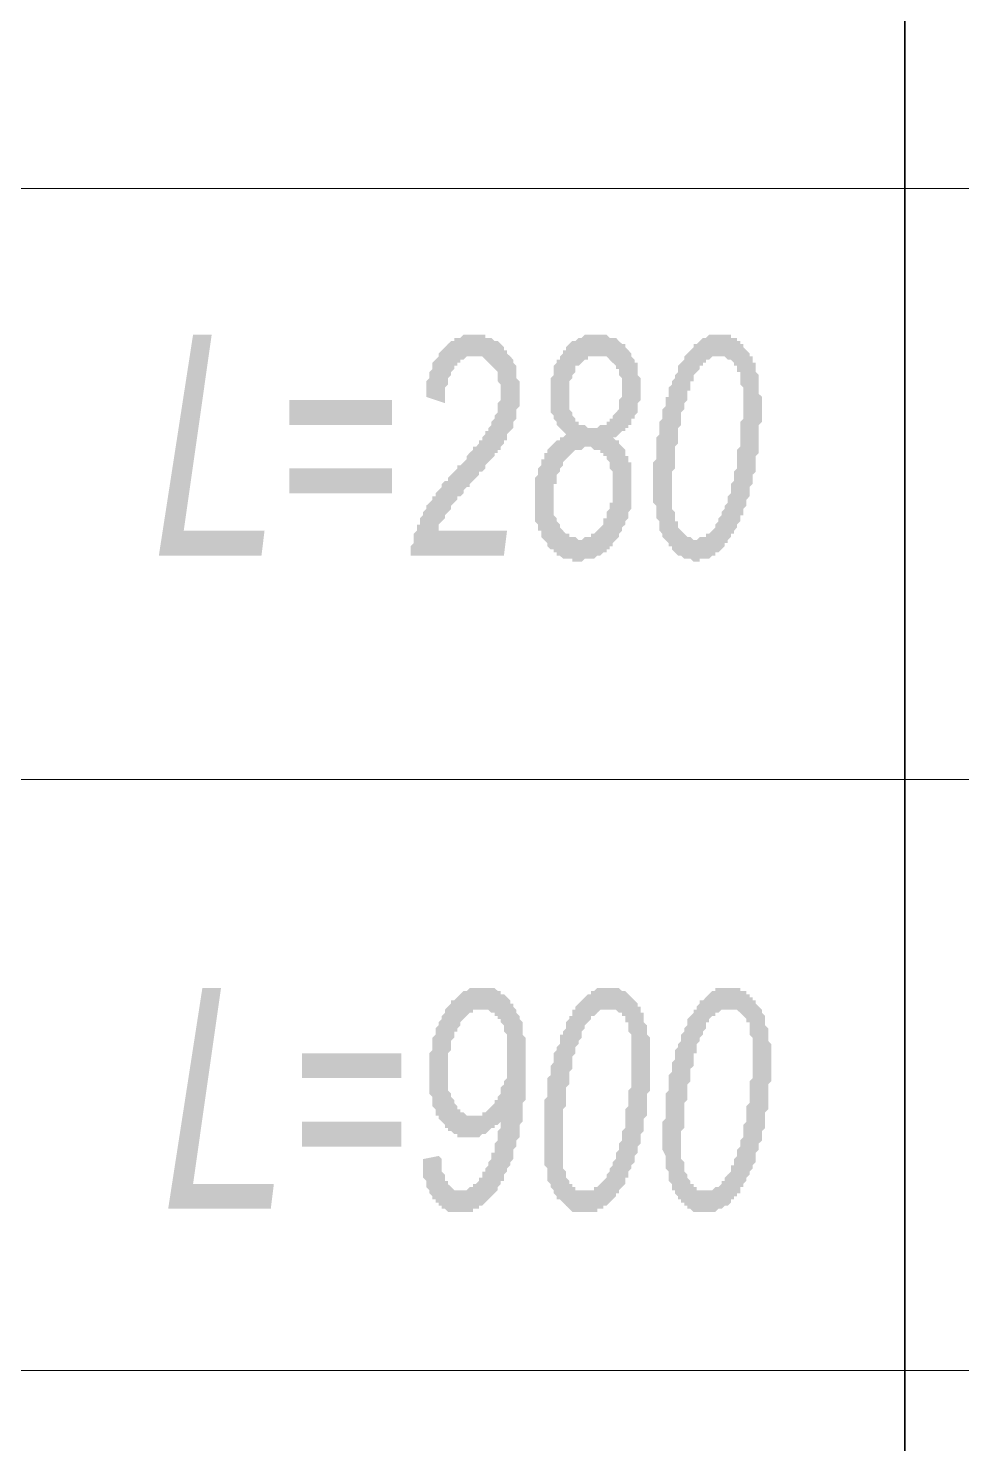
# Model space of a CAD drawing. Header units: millimetres. Extents: x 1372 to 666090, y 1285 to 31551.
# Drawn here: x 535725 to 536977, y 24894 to 26792 of the extents above; entities that cross this region are included whole.
import ezdxf

# ---------------------------------------------------------------- set-up
doc = ezdxf.new("R2010")
doc.units = ezdxf.units.MM
doc.layers.add('PDF _0', color=7, linetype='Continuous')
doc.layers.add('PDF _75-АЗ Штамп', color=7, linetype='Continuous')

msp = doc.modelspace()

# ---------------------------------------------------------------- hatches: boundary and pattern name
at = {"layer": 'PDF _75-АЗ Штамп', "transparency": 33554559}
for points in [[(535899.7, 26085.1), (535945.6, 26381.3), (535970.6, 26381.3), (535933.1, 26118.5), (536041.5, 26118.5), (536037.4, 26085.1)], [(536237.6, 26085.1), (536237.6, 26089.3), (536237.6, 26093.5), (536237.6, 26097.6), (536241.7, 26101.8), (536241.7, 26106), (536241.7, 26110.1), (536241.7, 26114.3), (536245.9, 26118.5), (536245.9, 26118.5), (536245.9, 26122.7), (536245.9, 26126.8), (536250.1, 26126.8), (536250.1, 26131), (536250.1, 26135.2), (536254.3, 26139.3), (536254.3, 26143.5), (536254.3, 26143.5), (536258.4, 26147.7), (536258.4, 26151.9), (536262.6, 26156), (536262.6, 26156), (536266.8, 26160.2), (536266.8, 26160.2), (536266.8, 26164.4), (536270.9, 26164.4), (536270.9, 26168.5), (536270.9, 26168.5), (536275.1, 26172.7), (536275.1, 26172.7), (536279.3, 26176.9), (536279.3, 26176.9), (536279.3, 26181.1), (536283.5, 26185.2), (536287.6, 26185.2), (536287.6, 26189.4), (536291.8, 26193.6), (536291.8, 26193.6), (536296, 26197.7), (536300.1, 26201.9), (536300.1, 26206.1), (536304.3, 26206.1), (536308.5, 26210.3), (536312.7, 26214.4), (536312.7, 26214.4), (536312.7, 26218.6), (536316.8, 26222.8), (536321, 26226.9), (536321, 26231.1), (536325.2, 26231.1), (536329.3, 26235.3), (536329.3, 26239.5), (536333.5, 26239.5), (536333.5, 26243.6), (536333.5, 26243.6), (536337.7, 26247.8), (536337.7, 26247.8), (536337.7, 26252), (536341.9, 26252), (536341.9, 26256.1), (536346, 26260.3), (536346, 26264.5), (536350.2, 26268.7), (536350.2, 26268.7), (536350.2, 26272.8), (536354.4, 26277), (536354.4, 26281.2), (536354.4, 26281.2), (536354.4, 26285.3), (536354.4, 26289.5), (536358.5, 26293.7), (536358.5, 26297.9), (536358.5, 26302), (536358.5, 26302), (536358.5, 26306.2), (536358.5, 26310.4), (536358.5, 26314.5), (536354.4, 26318.7), (536354.4, 26322.9), (536354.4, 26327.1), (536354.4, 26331.2), (536350.2, 26335.4), (536350.2, 26335.4), (536346, 26339.6), (536346, 26339.6), (536341.9, 26343.7), (536341.9, 26343.7), (536337.7, 26347.9), (536337.7, 26347.9), (536333.5, 26352.1), (536329.3, 26352.1), (536329.3, 26352.1), (536325.2, 26352.1), (536321, 26352.1), (536321, 26352.1), (536316.8, 26352.1), (536312.7, 26352.1), (536312.7, 26352.1), (536308.5, 26347.9), (536304.3, 26347.9), (536304.3, 26343.7), (536300.1, 26343.7), (536300.1, 26339.6), (536296, 26339.6), (536296, 26335.4), (536291.8, 26331.2), (536291.8, 26331.2), (536291.8, 26327.1), (536287.6, 26322.9), (536287.6, 26318.7), (536287.6, 26318.7), (536287.6, 26314.5), (536283.5, 26310.4), (536283.5, 26306.2), (536283.5, 26302), (536283.5, 26293.7), (536283.5, 26289.5), (536258.4, 26297.9), (536258.4, 26302), (536258.4, 26306.2), (536258.4, 26310.4), (536258.4, 26314.5), (536258.4, 26318.7), (536262.6, 26322.9), (536262.6, 26327.1), (536262.6, 26331.2), (536262.6, 26331.2), (536266.8, 26335.4), (536266.8, 26339.6), (536266.8, 26343.7), (536270.9, 26347.9), (536270.9, 26347.9), (536275.1, 26352.1), (536275.1, 26356.2), (536275.1, 26356.2), (536279.3, 26360.4), (536279.3, 26360.4), (536283.5, 26364.6), (536283.5, 26364.6), (536287.6, 26368.8), (536287.6, 26368.8), (536291.8, 26372.9), (536296, 26372.9), (536296, 26377.1), (536300.1, 26377.1), (536300.1, 26377.1), (536304.3, 26377.1), (536308.5, 26381.3), (536308.5, 26381.3), (536312.7, 26381.3), (536316.8, 26381.3), (536321, 26381.3), (536321, 26381.3), (536325.2, 26381.3), (536329.3, 26381.3), (536329.3, 26381.3), (536333.5, 26381.3), (536337.7, 26381.3), (536337.7, 26377.1), (536341.9, 26377.1), (536346, 26377.1), (536346, 26377.1), (536350.2, 26372.9), (536354.4, 26372.9), (536354.4, 26372.9), (536358.5, 26368.8), (536358.5, 26368.8), (536362.7, 26364.6), (536362.7, 26360.4), (536366.9, 26360.4), (536366.9, 26356.2), (536371.1, 26352.1), (536371.1, 26352.1), (536375.2, 26347.9), (536375.2, 26343.7), (536375.2, 26343.7), (536379.4, 26339.6), (536379.4, 26335.4), (536379.4, 26331.2), (536379.4, 26327.1), (536379.4, 26322.9), (536383.6, 26318.7), (536383.6, 26314.5), (536383.6, 26310.4), (536383.6, 26306.2), (536383.6, 26302), (536383.6, 26302), (536383.6, 26297.9), (536383.6, 26293.7), (536383.6, 26289.5), (536383.6, 26285.3), (536383.6, 26285.3), (536379.4, 26281.2), (536379.4, 26277), (536379.4, 26272.8), (536379.4, 26268.7), (536375.2, 26264.5), (536375.2, 26260.3), (536375.2, 26256.1), (536371.1, 26252), (536371.1, 26252), (536366.9, 26247.8), (536366.9, 26243.6), (536366.9, 26243.6), (536366.9, 26243.6), (536366.9, 26239.5), (536362.7, 26239.5), (536362.7, 26235.3), (536362.7, 26235.3), (536358.5, 26231.1), (536358.5, 26231.1), (536358.5, 26226.9), (536354.4, 26226.9), (536354.4, 26222.8), (536350.2, 26222.8), (536350.2, 26218.6), (536346, 26214.4), (536346, 26214.4), (536341.9, 26210.3), (536337.7, 26206.1), (536337.7, 26201.9), (536333.5, 26197.7), (536329.3, 26197.7), (536329.3, 26193.6), (536325.2, 26189.4), (536321, 26185.2), (536316.8, 26181.1), (536316.8, 26176.9), (536312.7, 26176.9), (536308.5, 26172.7), (536308.5, 26168.5), (536304.3, 26164.4), (536300.1, 26164.4), (536300.1, 26160.2), (536296, 26156), (536296, 26156), (536291.8, 26151.9), (536291.8, 26151.9), (536291.8, 26147.7), (536287.6, 26143.5), (536287.6, 26143.5), (536283.5, 26139.3), (536283.5, 26135.2), (536279.3, 26131), (536279.3, 26131), (536275.1, 26126.8), (536275.1, 26122.7), (536275.1, 26118.5), (536270.9, 26118.5), (536366.9, 26118.5), (536362.7, 26085.1)], [(535912.2, 25209.2), (535958.1, 25505.3), (535983.1, 25505.3), (535945.6, 25242.5), (536054, 25242.5), (536049.9, 25209.2)]]:
    msp.add_hatch(color=256, dxfattribs=at).paths.add_polyline_path(points)
h = msp.add_hatch(color=256, dxfattribs=at)
h.paths.add_polyline_path([(536446.1, 26247.8), (536446.1, 26247.8), (536442, 26252), (536437.8, 26256.1), (536437.8, 26256.1), (536433.6, 26260.3), (536433.6, 26264.5), (536433.6, 26264.5), (536429.4, 26268.7), (536429.4, 26268.7), (536429.4, 26272.8), (536425.3, 26277), (536425.3, 26281.2), (536425.3, 26285.3), (536425.3, 26289.5), (536425.3, 26293.7), (536425.3, 26297.9), (536425.3, 26302), (536425.3, 26306.2), (536425.3, 26310.4), (536425.3, 26314.5), (536425.3, 26318.7), (536425.3, 26318.7), (536425.3, 26322.9), (536429.4, 26327.1), (536429.4, 26331.2), (536429.4, 26335.4), (536429.4, 26339.6), (536433.6, 26343.7), (536433.6, 26347.9), (536437.8, 26347.9), (536437.8, 26352.1), (536437.8, 26352.1), (536442, 26356.2), (536442, 26360.4), (536446.1, 26360.4), (536446.1, 26364.6), (536450.3, 26368.8), (536450.3, 26368.8), (536454.5, 26372.9), (536454.5, 26372.9), (536458.6, 26372.9), (536462.8, 26377.1), (536462.8, 26377.1), (536467, 26377.1), (536471.2, 26381.3), (536471.2, 26381.3), (536475.3, 26381.3), (536479.5, 26381.3), (536479.5, 26381.3), (536483.7, 26381.3), (536487.8, 26381.3), (536487.8, 26381.3), (536492, 26381.3), (536496.2, 26381.3), (536500.4, 26381.3), (536500.4, 26381.3), (536504.5, 26377.1), (536508.7, 26377.1), (536508.7, 26377.1), (536512.9, 26377.1), (536517, 26372.9), (536517, 26372.9), (536521.2, 26368.8), (536521.2, 26368.8), (536525.4, 26368.8), (536525.4, 26364.6), (536529.6, 26360.4), (536529.6, 26360.4), (536533.7, 26356.2), (536533.7, 26356.2), (536533.7, 26352.1), (536537.9, 26347.9), (536537.9, 26343.7), (536542.1, 26343.7), (536542.1, 26339.6), (536542.1, 26335.4), (536542.1, 26331.2), (536542.1, 26327.1), (536546.2, 26322.9), (536546.2, 26318.7), (536546.2, 26314.5), (536546.2, 26310.4), (536546.2, 26310.4), (536546.2, 26306.2), (536546.2, 26302), (536546.2, 26297.9), (536546.2, 26293.7), (536542.1, 26289.5), (536542.1, 26285.3), (536542.1, 26281.2), (536542.1, 26277), (536537.9, 26272.8), (536537.9, 26272.8), (536537.9, 26268.7), (536533.7, 26268.7), (536533.7, 26264.5), (536533.7, 26260.3), (536529.6, 26260.3), (536529.6, 26256.1), (536525.4, 26256.1), (536525.4, 26252), (536521.2, 26252), (536517, 26247.8), (536517, 26247.8), (536512.9, 26243.6), (536508.7, 26243.6), (536512.9, 26239.5), (536517, 26239.5), (536517, 26235.3), (536521.2, 26231.1), (536521.2, 26231.1), (536525.4, 26226.9), (536525.4, 26222.8), (536525.4, 26218.6), (536529.6, 26218.6), (536529.6, 26214.4), (536529.6, 26210.3), (536533.7, 26210.3), (536533.7, 26206.1), (536533.7, 26201.9), (536533.7, 26197.7), (536533.7, 26193.6), (536533.7, 26189.4), (536533.7, 26185.2), (536533.7, 26181.1), (536533.7, 26176.9), (536533.7, 26172.7), (536533.7, 26168.5), (536533.7, 26164.4), (536533.7, 26160.2), (536533.7, 26156), (536533.7, 26151.9), (536533.7, 26147.7), (536529.6, 26143.5), (536529.6, 26143.5), (536529.6, 26139.3), (536529.6, 26135.2), (536525.4, 26131), (536525.4, 26126.8), (536521.2, 26122.7), (536521.2, 26122.7), (536521.2, 26118.5), (536517, 26114.3), (536517, 26110.1), (536517, 26110.1), (536512.9, 26106), (536512.9, 26106), (536508.7, 26101.8), (536508.7, 26097.6), (536504.5, 26097.6), (536504.5, 26093.5), (536500.4, 26093.5), (536500.4, 26089.3), (536496.2, 26089.3), (536492, 26085.1), (536492, 26085.1), (536487.8, 26085.1), (536483.7, 26081), (536483.7, 26081), (536479.5, 26081), (536475.3, 26081), (536475.3, 26081), (536471.2, 26081), (536467, 26076.8), (536467, 26076.8), (536462.8, 26076.8), (536458.6, 26076.8), (536454.5, 26076.8), (536454.5, 26081), (536450.3, 26081), (536446.1, 26081), (536446.1, 26081), (536442, 26081), (536437.8, 26085.1), (536437.8, 26085.1), (536433.6, 26085.1), (536433.6, 26089.3), (536429.4, 26089.3), (536429.4, 26093.5), (536425.3, 26093.5), (536421.1, 26097.6), (536421.1, 26101.8), (536421.1, 26101.8), (536416.9, 26106), (536416.9, 26106), (536412.8, 26110.1), (536412.8, 26114.3), (536412.8, 26118.5), (536408.6, 26118.5), (536408.6, 26122.7), (536408.6, 26126.8), (536404.4, 26131), (536404.4, 26135.2), (536404.4, 26139.3), (536404.4, 26143.5), (536404.4, 26147.7), (536404.4, 26151.9), (536404.4, 26156), (536404.4, 26160.2), (536404.4, 26164.4), (536404.4, 26168.5), (536404.4, 26172.7), (536404.4, 26176.9), (536404.4, 26181.1), (536404.4, 26185.2), (536404.4, 26189.4), (536408.6, 26193.6), (536408.6, 26197.7), (536408.6, 26197.7), (536408.6, 26201.9), (536412.8, 26206.1), (536412.8, 26210.3), (536412.8, 26214.4), (536416.9, 26214.4), (536416.9, 26218.6), (536416.9, 26222.8), (536421.1, 26222.8), (536421.1, 26226.9), (536425.3, 26231.1), (536425.3, 26231.1), (536429.4, 26235.3), (536429.4, 26235.3), (536433.6, 26239.5), (536437.8, 26239.5), (536437.8, 26243.6), (536442, 26243.6), (536446.1, 26247.8), (536446.1, 26247.8)], flags=0)
h.paths.add_polyline_path([(536450.3, 26297.9), (536450.3, 26293.7), (536450.3, 26289.5), (536450.3, 26285.3), (536450.3, 26281.2), (536450.3, 26281.2), (536454.5, 26277), (536454.5, 26272.8), (536458.6, 26268.7), (536458.6, 26268.7), (536458.6, 26264.5), (536462.8, 26264.5), (536462.8, 26260.3), (536467, 26260.3), (536471.2, 26260.3), (536471.2, 26260.3), (536475.3, 26256.1), (536479.5, 26256.1), (536479.5, 26256.1), (536479.5, 26256.1), (536483.7, 26256.1), (536487.8, 26256.1), (536492, 26260.3), (536492, 26260.3), (536496.2, 26260.3), (536500.4, 26260.3), (536500.4, 26264.5), (536504.5, 26264.5), (536504.5, 26268.7), (536508.7, 26268.7), (536508.7, 26272.8), (536508.7, 26272.8), (536512.9, 26277), (536512.9, 26277), (536517, 26281.2), (536517, 26285.3), (536517, 26289.5), (536517, 26293.7), (536521.2, 26297.9), (536521.2, 26302), (536521.2, 26306.2), (536521.2, 26310.4), (536521.2, 26310.4), (536521.2, 26314.5), (536521.2, 26318.7), (536521.2, 26322.9), (536517, 26327.1), (536517, 26331.2), (536517, 26335.4), (536512.9, 26335.4), (536512.9, 26339.6), (536512.9, 26339.6), (536508.7, 26343.7), (536508.7, 26343.7), (536504.5, 26347.9), (536504.5, 26347.9), (536500.4, 26352.1), (536496.2, 26352.1), (536496.2, 26352.1), (536492, 26352.1), (536487.8, 26352.1), (536487.8, 26352.1), (536483.7, 26352.1), (536483.7, 26352.1), (536479.5, 26352.1), (536475.3, 26352.1), (536475.3, 26347.9), (536471.2, 26347.9), (536471.2, 26347.9), (536467, 26343.7), (536467, 26343.7), (536462.8, 26339.6), (536458.6, 26339.6), (536458.6, 26335.4), (536458.6, 26331.2), (536454.5, 26327.1), (536454.5, 26327.1), (536454.5, 26322.9), (536450.3, 26318.7), (536450.3, 26318.7), (536450.3, 26314.5), (536450.3, 26310.4), (536450.3, 26306.2), (536450.3, 26302), (536450.3, 26297.9)], flags=0)
h.paths.add_polyline_path([(536429.4, 26156), (536429.4, 26151.9), (536429.4, 26147.7), (536429.4, 26143.5), (536429.4, 26139.3), (536433.6, 26135.2), (536433.6, 26131), (536433.6, 26131), (536433.6, 26131), (536437.8, 26126.8), (536437.8, 26122.7), (536442, 26118.5), (536442, 26118.5), (536446.1, 26114.3), (536446.1, 26114.3), (536450.3, 26114.3), (536450.3, 26110.1), (536454.5, 26110.1), (536454.5, 26110.1), (536458.6, 26110.1), (536462.8, 26106), (536467, 26106), (536467, 26106), (536467, 26106), (536471.2, 26110.1), (536475.3, 26110.1), (536475.3, 26110.1), (536479.5, 26110.1), (536479.5, 26114.3), (536483.7, 26114.3), (536483.7, 26114.3), (536487.8, 26118.5), (536492, 26122.7), (536492, 26122.7), (536496.2, 26126.8), (536496.2, 26131), (536496.2, 26135.2), (536500.4, 26135.2), (536500.4, 26139.3), (536500.4, 26143.5), (536504.5, 26147.7), (536504.5, 26151.9), (536504.5, 26156), (536508.7, 26156), (536508.7, 26160.2), (536508.7, 26164.4), (536508.7, 26168.5), (536508.7, 26172.7), (536508.7, 26176.9), (536508.7, 26181.1), (536508.7, 26181.1), (536508.7, 26189.4), (536508.7, 26193.6), (536508.7, 26193.6), (536508.7, 26197.7), (536504.5, 26201.9), (536504.5, 26206.1), (536504.5, 26210.3), (536500.4, 26214.4), (536500.4, 26214.4), (536500.4, 26218.6), (536496.2, 26218.6), (536496.2, 26222.8), (536492, 26222.8), (536492, 26226.9), (536487.8, 26226.9), (536487.8, 26226.9), (536483.7, 26226.9), (536479.5, 26231.1), (536475.3, 26231.1), (536475.3, 26231.1), (536471.2, 26231.1), (536471.2, 26231.1), (536467, 26226.9), (536462.8, 26226.9), (536462.8, 26226.9), (536458.6, 26226.9), (536454.5, 26222.8), (536454.5, 26222.8), (536450.3, 26218.6), (536450.3, 26218.6), (536446.1, 26214.4), (536446.1, 26214.4), (536442, 26210.3), (536442, 26210.3), (536442, 26206.1), (536437.8, 26201.9), (536437.8, 26201.9), (536437.8, 26197.7), (536433.6, 26193.6), (536433.6, 26189.4), (536433.6, 26185.2), (536433.6, 26181.1), (536429.4, 26181.1), (536429.4, 26176.9), (536429.4, 26172.7), (536429.4, 26168.5), (536429.4, 26164.4), (536429.4, 26156), (536429.4, 26156)], flags=0)
h = msp.add_hatch(color=256, dxfattribs=at)
h.paths.add_polyline_path([(536562.9, 26181.1), (536562.9, 26185.2), (536562.9, 26189.4), (536562.9, 26193.6), (536562.9, 26197.7), (536562.9, 26201.9), (536562.9, 26206.1), (536562.9, 26210.3), (536567.1, 26214.4), (536567.1, 26218.6), (536567.1, 26222.8), (536567.1, 26226.9), (536567.1, 26231.1), (536567.1, 26235.3), (536567.1, 26239.5), (536567.1, 26243.6), (536571.3, 26247.8), (536571.3, 26252), (536571.3, 26256.1), (536571.3, 26256.1), (536571.3, 26264.5), (536575.4, 26268.7), (536575.4, 26272.8), (536575.4, 26277), (536575.4, 26281.2), (536579.6, 26285.3), (536579.6, 26289.5), (536579.6, 26293.7), (536579.6, 26297.9), (536583.8, 26297.9), (536583.8, 26302), (536583.8, 26306.2), (536583.8, 26310.4), (536588, 26314.5), (536588, 26314.5), (536588, 26318.7), (536588, 26318.7), (536592.1, 26322.9), (536592.1, 26327.1), (536596.3, 26331.2), (536596.3, 26335.4), (536596.3, 26339.6), (536600.5, 26343.7), (536600.5, 26343.7), (536604.6, 26347.9), (536604.6, 26352.1), (536604.6, 26352.1), (536608.8, 26356.2), (536608.8, 26356.2), (536613, 26360.4), (536613, 26360.4), (536617.2, 26364.6), (536617.2, 26368.8), (536621.3, 26368.8), (536625.5, 26372.9), (536625.5, 26372.9), (536629.7, 26377.1), (536629.7, 26377.1), (536633.8, 26377.1), (536633.8, 26377.1), (536638, 26381.3), (536642.2, 26381.3), (536642.2, 26381.3), (536646.4, 26381.3), (536650.5, 26381.3), (536650.5, 26381.3), (536654.7, 26381.3), (536658.9, 26381.3), (536658.9, 26381.3), (536663, 26381.3), (536667.2, 26381.3), (536667.2, 26377.1), (536671.4, 26377.1), (536675.5, 26377.1), (536675.5, 26372.9), (536679.7, 26372.9), (536679.7, 26368.8), (536683.9, 26368.8), (536683.9, 26364.6), (536688.1, 26360.4), (536688.1, 26360.4), (536692.2, 26356.2), (536692.2, 26352.1), (536696.4, 26352.1), (536696.4, 26347.9), (536696.4, 26343.7), (536700.6, 26343.7), (536700.6, 26339.6), (536700.6, 26335.4), (536700.6, 26331.2), (536704.7, 26327.1), (536704.7, 26322.9), (536704.7, 26318.7), (536704.7, 26314.5), (536704.7, 26310.4), (536704.7, 26306.2), (536704.7, 26302), (536708.9, 26297.9), (536708.9, 26293.7), (536708.9, 26289.5), (536708.9, 26285.3), (536708.9, 26285.3), (536708.9, 26281.2), (536708.9, 26277), (536708.9, 26272.8), (536708.9, 26268.7), (536708.9, 26264.5), (536704.7, 26260.3), (536704.7, 26256.1), (536704.7, 26252), (536704.7, 26247.8), (536704.7, 26243.6), (536704.7, 26239.5), (536704.7, 26235.3), (536704.7, 26231.1), (536704.7, 26226.9), (536704.7, 26222.8), (536700.6, 26218.6), (536700.6, 26214.4), (536700.6, 26210.3), (536700.6, 26206.1), (536700.6, 26201.9), (536700.6, 26197.7), (536696.4, 26193.6), (536696.4, 26189.4), (536696.4, 26185.2), (536696.4, 26185.2), (536696.4, 26181.1), (536692.2, 26176.9), (536692.2, 26172.7), (536692.2, 26168.5), (536692.2, 26164.4), (536688.1, 26160.2), (536688.1, 26156), (536688.1, 26151.9), (536683.9, 26147.7), (536683.9, 26143.5), (536683.9, 26139.3), (536679.7, 26139.3), (536679.7, 26135.2), (536679.7, 26131), (536675.5, 26126.8), (536675.5, 26122.7), (536675.5, 26122.7), (536671.4, 26118.5), (536671.4, 26114.3), (536667.2, 26114.3), (536667.2, 26110.1), (536663, 26106), (536663, 26106), (536663, 26101.8), (536658.9, 26101.8), (536658.9, 26097.6), (536654.7, 26093.5), (536654.7, 26093.5), (536650.5, 26089.3), (536646.4, 26089.3), (536646.4, 26085.1), (536642.2, 26085.1), (536642.2, 26085.1), (536638, 26081), (536633.8, 26081), (536633.8, 26081), (536629.7, 26081), (536625.5, 26081), (536625.5, 26076.8), (536621.3, 26076.8), (536621.3, 26076.8), (536617.2, 26076.8), (536613, 26081), (536608.8, 26081), (536608.8, 26081), (536604.6, 26081), (536604.6, 26081), (536600.5, 26085.1), (536596.3, 26085.1), (536596.3, 26085.1), (536592.1, 26089.3), (536592.1, 26089.3), (536588, 26093.5), (536588, 26097.6), (536583.8, 26097.6), (536583.8, 26101.8), (536579.6, 26106), (536579.6, 26106), (536575.4, 26110.1), (536575.4, 26114.3), (536575.4, 26114.3), (536571.3, 26118.5), (536571.3, 26122.7), (536571.3, 26126.8), (536571.3, 26131), (536567.1, 26135.2), (536567.1, 26135.2), (536567.1, 26139.3), (536567.1, 26143.5), (536567.1, 26147.7), (536567.1, 26151.9), (536562.9, 26156), (536562.9, 26160.2), (536562.9, 26164.4), (536562.9, 26172.7), (536562.9, 26176.9), (536562.9, 26181.1), (536562.9, 26181.1)], flags=0)
h.paths.add_polyline_path([(536588, 26172.7), (536588, 26168.5), (536588, 26160.2), (536588, 26156), (536588, 26151.9), (536588, 26147.7), (536592.1, 26143.5), (536592.1, 26139.3), (536592.1, 26139.3), (536592.1, 26135.2), (536592.1, 26131), (536596.3, 26131), (536596.3, 26126.8), (536596.3, 26122.7), (536600.5, 26118.5), (536600.5, 26118.5), (536604.6, 26114.3), (536604.6, 26114.3), (536608.8, 26110.1), (536613, 26110.1), (536613, 26110.1), (536617.2, 26106), (536621.3, 26106), (536621.3, 26106), (536621.3, 26106), (536625.5, 26110.1), (536629.7, 26110.1), (536629.7, 26110.1), (536633.8, 26110.1), (536633.8, 26114.3), (536638, 26114.3), (536642.2, 26118.5), (536642.2, 26118.5), (536646.4, 26122.7), (536646.4, 26126.8), (536646.4, 26126.8), (536650.5, 26131), (536650.5, 26131), (536650.5, 26135.2), (536654.7, 26139.3), (536654.7, 26139.3), (536654.7, 26143.5), (536658.9, 26147.7), (536658.9, 26151.9), (536658.9, 26151.9), (536663, 26156), (536663, 26160.2), (536663, 26164.4), (536667.2, 26168.5), (536667.2, 26172.7), (536667.2, 26176.9), (536667.2, 26181.1), (536671.4, 26185.2), (536671.4, 26189.4), (536671.4, 26193.6), (536671.4, 26197.7), (536675.5, 26201.9), (536675.5, 26206.1), (536675.5, 26210.3), (536675.5, 26214.4), (536675.5, 26222.8), (536675.5, 26226.9), (536679.7, 26231.1), (536679.7, 26235.3), (536679.7, 26239.5), (536679.7, 26243.6), (536679.7, 26247.8), (536679.7, 26252), (536679.7, 26256.1), (536679.7, 26260.3), (536679.7, 26264.5), (536683.9, 26268.7), (536683.9, 26272.8), (536683.9, 26277), (536683.9, 26277), (536683.9, 26281.2), (536683.9, 26285.3), (536683.9, 26289.5), (536683.9, 26293.7), (536683.9, 26297.9), (536683.9, 26302), (536683.9, 26306.2), (536683.9, 26310.4), (536679.7, 26314.5), (536679.7, 26318.7), (536679.7, 26322.9), (536679.7, 26327.1), (536679.7, 26331.2), (536675.5, 26331.2), (536675.5, 26335.4), (536675.5, 26339.6), (536671.4, 26339.6), (536671.4, 26343.7), (536667.2, 26347.9), (536667.2, 26347.9), (536663, 26347.9), (536658.9, 26352.1), (536658.9, 26352.1), (536654.7, 26352.1), (536650.5, 26352.1), (536650.5, 26352.1), (536650.5, 26352.1), (536646.4, 26352.1), (536642.2, 26352.1), (536642.2, 26352.1), (536638, 26347.9), (536633.8, 26347.9), (536633.8, 26343.7), (536629.7, 26343.7), (536629.7, 26339.6), (536625.5, 26339.6), (536625.5, 26335.4), (536621.3, 26331.2), (536621.3, 26331.2), (536617.2, 26327.1), (536617.2, 26322.9), (536617.2, 26318.7), (536613, 26318.7), (536613, 26314.5), (536613, 26310.4), (536613, 26306.2), (536608.8, 26306.2), (536608.8, 26302), (536608.8, 26297.9), (536608.8, 26293.7), (536604.6, 26289.5), (536604.6, 26285.3), (536604.6, 26285.3), (536604.6, 26281.2), (536600.5, 26277), (536600.5, 26272.8), (536600.5, 26264.5), (536600.5, 26260.3), (536596.3, 26256.1), (536596.3, 26252), (536596.3, 26247.8), (536596.3, 26243.6), (536596.3, 26235.3), (536592.1, 26231.1), (536592.1, 26226.9), (536592.1, 26222.8), (536592.1, 26218.6), (536592.1, 26214.4), (536592.1, 26210.3), (536592.1, 26206.1), (536592.1, 26201.9), (536588, 26197.7), (536588, 26193.6), (536588, 26189.4), (536588, 26185.2), (536588, 26181.1), (536588, 26181.1), (536588, 26176.9), (536588, 26172.7), (536588, 26172.7)], flags=0)
h = msp.add_hatch(color=256, dxfattribs=at)
h.paths.add_polyline_path([(536254.3, 25275.9), (536275.1, 25280.1), (536279.3, 25275.9), (536279.3, 25271.7), (536279.3, 25267.6), (536279.3, 25263.4), (536279.3, 25259.2), (536283.5, 25255.1), (536283.5, 25250.9), (536283.5, 25246.7), (536287.6, 25246.7), (536287.6, 25242.5), (536287.6, 25242.5), (536291.8, 25238.4), (536291.8, 25238.4), (536296, 25234.2), (536300.1, 25234.2), (536300.1, 25234.2), (536304.3, 25234.2), (536304.3, 25234.2), (536308.5, 25234.2), (536308.5, 25234.2), (536312.7, 25234.2), (536316.8, 25238.4), (536316.8, 25238.4), (536321, 25238.4), (536321, 25242.5), (536325.2, 25242.5), (536329.3, 25246.7), (536329.3, 25250.9), (536333.5, 25250.9), (536333.5, 25255.1), (536333.5, 25259.2), (536337.7, 25259.2), (536337.7, 25263.4), (536341.9, 25267.6), (536341.9, 25267.6), (536341.9, 25271.7), (536346, 25275.9), (536346, 25280.1), (536346, 25284.3), (536350.2, 25284.3), (536350.2, 25288.4), (536350.2, 25292.6), (536350.2, 25296.8), (536354.4, 25300.9), (536354.4, 25305.1), (536354.4, 25309.3), (536354.4, 25313.5), (536358.5, 25317.6), (536358.5, 25321.8), (536358.5, 25326), (536358.5, 25330.1), (536358.5, 25326), (536354.4, 25321.8), (536350.2, 25321.8), (536350.2, 25317.6), (536346, 25317.6), (536341.9, 25313.5), (536341.9, 25313.5), (536337.7, 25309.3), (536337.7, 25309.3), (536337.7, 25309.3), (536333.5, 25309.3), (536329.3, 25305.1), (536329.3, 25305.1), (536325.2, 25305.1), (536321, 25305.1), (536321, 25305.1), (536316.8, 25305.1), (536316.8, 25305.1), (536312.7, 25305.1), (536308.5, 25305.1), (536308.5, 25305.1), (536304.3, 25305.1), (536300.1, 25305.1), (536300.1, 25309.3), (536296, 25309.3), (536296, 25309.3), (536291.8, 25313.5), (536287.6, 25313.5), (536287.6, 25317.6), (536283.5, 25317.6), (536283.5, 25321.8), (536283.5, 25321.8), (536279.3, 25326), (536279.3, 25326), (536275.1, 25330.1), (536275.1, 25334.3), (536270.9, 25334.3), (536270.9, 25338.5), (536270.9, 25342.7), (536266.8, 25346.8), (536266.8, 25346.8), (536266.8, 25351), (536266.8, 25355.2), (536266.8, 25359.3), (536262.6, 25363.5), (536262.6, 25367.7), (536262.6, 25371.9), (536262.6, 25376), (536262.6, 25380.2), (536262.6, 25384.4), (536262.6, 25388.5), (536262.6, 25388.5), (536262.6, 25392.7), (536262.6, 25396.9), (536262.6, 25401), (536262.6, 25405.2), (536262.6, 25409.4), (536262.6, 25413.6), (536262.6, 25417.7), (536266.8, 25421.9), (536266.8, 25426.1), (536266.8, 25430.2), (536266.8, 25434.4), (536266.8, 25438.6), (536270.9, 25442.8), (536270.9, 25446.9), (536270.9, 25446.9), (536270.9, 25451.1), (536275.1, 25455.3), (536275.1, 25459.4), (536279.3, 25463.6), (536279.3, 25463.6), (536279.3, 25467.8), (536283.5, 25472), (536283.5, 25476.1), (536283.5, 25476.1), (536287.6, 25480.3), (536287.6, 25480.3), (536291.8, 25484.5), (536291.8, 25488.6), (536296, 25488.6), (536300.1, 25492.8), (536300.1, 25492.8), (536304.3, 25497), (536304.3, 25497), (536308.5, 25501.2), (536308.5, 25501.2), (536312.7, 25501.2), (536316.8, 25505.3), (536316.8, 25505.3), (536321, 25505.3), (536325.2, 25505.3), (536325.2, 25505.3), (536329.3, 25505.3), (536333.5, 25505.3), (536333.5, 25505.3), (536337.7, 25505.3), (536337.7, 25505.3), (536341.9, 25505.3), (536346, 25505.3), (536346, 25505.3), (536350.2, 25505.3), (536354.4, 25501.2), (536354.4, 25501.2), (536358.5, 25501.2), (536358.5, 25497), (536362.7, 25497), (536366.9, 25492.8), (536366.9, 25492.8), (536371.1, 25488.6), (536371.1, 25484.5), (536375.2, 25484.5), (536375.2, 25480.3), (536375.2, 25480.3), (536379.4, 25476.1), (536379.4, 25472), (536379.4, 25472), (536383.6, 25467.8), (536383.6, 25463.6), (536383.6, 25463.6), (536387.7, 25459.4), (536387.7, 25455.3), (536387.7, 25451.1), (536387.7, 25446.9), (536387.7, 25442.8), (536391.9, 25438.6), (536391.9, 25434.4), (536391.9, 25430.2), (536391.9, 25426.1), (536391.9, 25421.9), (536391.9, 25417.7), (536391.9, 25413.6), (536391.9, 25409.4), (536391.9, 25405.2), (536391.9, 25401), (536391.9, 25396.9), (536391.9, 25392.7), (536391.9, 25388.5), (536391.9, 25384.4), (536391.9, 25380.2), (536391.9, 25376), (536391.9, 25371.9), (536391.9, 25367.7), (536391.9, 25367.7), (536391.9, 25363.5), (536391.9, 25359.3), (536391.9, 25355.2), (536387.7, 25351), (536387.7, 25346.8), (536387.7, 25342.7), (536387.7, 25338.5), (536387.7, 25334.3), (536387.7, 25330.1), (536387.7, 25326), (536383.6, 25321.8), (536383.6, 25317.6), (536383.6, 25313.5), (536383.6, 25309.3), (536383.6, 25305.1), (536379.4, 25300.9), (536379.4, 25296.8), (536379.4, 25292.6), (536375.2, 25288.4), (536375.2, 25284.3), (536375.2, 25280.1), (536375.2, 25275.9), (536371.1, 25271.7), (536371.1, 25267.6), (536371.1, 25267.6), (536366.9, 25263.4), (536366.9, 25259.2), (536362.7, 25255.1), (536362.7, 25250.9), (536362.7, 25246.7), (536358.5, 25246.7), (536358.5, 25242.5), (536354.4, 25238.4), (536354.4, 25238.4), (536354.4, 25234.2), (536350.2, 25230), (536350.2, 25230), (536346, 25225.9), (536346, 25225.9), (536346, 25225.9), (536341.9, 25221.7), (536341.9, 25221.7), (536337.7, 25217.5), (536337.7, 25217.5), (536333.5, 25213.3), (536329.3, 25213.3), (536329.3, 25209.2), (536325.2, 25209.2), (536321, 25209.2), (536321, 25205), (536316.8, 25205), (536316.8, 25205), (536312.7, 25205), (536308.5, 25205), (536304.3, 25205), (536304.3, 25205), (536304.3, 25205), (536300.1, 25205), (536296, 25205), (536296, 25205), (536291.8, 25205), (536287.6, 25205), (536287.6, 25205), (536283.5, 25209.2), (536279.3, 25209.2), (536279.3, 25213.3), (536275.1, 25213.3), (536275.1, 25217.5), (536270.9, 25217.5), (536270.9, 25221.7), (536266.8, 25221.7), (536266.8, 25225.9), (536262.6, 25230), (536262.6, 25230), (536262.6, 25234.2), (536258.4, 25238.4), (536258.4, 25242.5), (536258.4, 25242.5), (536258.4, 25246.7), (536254.3, 25250.9), (536254.3, 25255.1), (536254.3, 25259.2), (536254.3, 25263.4), (536254.3, 25267.6), (536254.3, 25271.7), (536254.3, 25275.9)], flags=0)
h.paths.add_polyline_path([(536287.6, 25392.7), (536287.6, 25388.5), (536287.6, 25384.4), (536287.6, 25380.2), (536287.6, 25376), (536287.6, 25371.9), (536287.6, 25367.7), (536291.8, 25363.5), (536291.8, 25363.5), (536291.8, 25359.3), (536296, 25355.2), (536296, 25351), (536296, 25351), (536300.1, 25346.8), (536300.1, 25342.7), (536304.3, 25342.7), (536304.3, 25338.5), (536308.5, 25338.5), (536312.7, 25334.3), (536312.7, 25334.3), (536316.8, 25334.3), (536321, 25334.3), (536321, 25334.3), (536321, 25334.3), (536325.2, 25334.3), (536329.3, 25334.3), (536329.3, 25334.3), (536333.5, 25334.3), (536333.5, 25338.5), (536337.7, 25338.5), (536341.9, 25342.7), (536341.9, 25342.7), (536346, 25346.8), (536346, 25346.8), (536350.2, 25351), (536350.2, 25355.2), (536354.4, 25355.2), (536354.4, 25359.3), (536358.5, 25363.5), (536358.5, 25367.7), (536358.5, 25371.9), (536362.7, 25376), (536362.7, 25376), (536362.7, 25380.2), (536366.9, 25384.4), (536366.9, 25388.5), (536366.9, 25392.7), (536366.9, 25396.9), (536366.9, 25401), (536366.9, 25405.2), (536366.9, 25409.4), (536366.9, 25413.6), (536366.9, 25417.7), (536366.9, 25421.9), (536366.9, 25426.1), (536366.9, 25430.2), (536366.9, 25434.4), (536366.9, 25438.6), (536366.9, 25438.6), (536366.9, 25442.8), (536362.7, 25446.9), (536362.7, 25451.1), (536362.7, 25455.3), (536358.5, 25459.4), (536358.5, 25463.6), (536354.4, 25463.6), (536354.4, 25467.8), (536350.2, 25467.8), (536350.2, 25472), (536346, 25472), (536346, 25472), (536341.9, 25476.1), (536337.7, 25476.1), (536337.7, 25476.1), (536333.5, 25476.1), (536333.5, 25476.1), (536329.3, 25476.1), (536329.3, 25476.1), (536325.2, 25476.1), (536321, 25476.1), (536321, 25472), (536316.8, 25472), (536316.8, 25472), (536312.7, 25467.8), (536312.7, 25467.8), (536308.5, 25463.6), (536308.5, 25463.6), (536304.3, 25459.4), (536304.3, 25455.3), (536300.1, 25451.1), (536300.1, 25451.1), (536300.1, 25446.9), (536296, 25446.9), (536296, 25442.8), (536296, 25438.6), (536291.8, 25434.4), (536291.8, 25430.2), (536291.8, 25426.1), (536291.8, 25421.9), (536287.6, 25417.7), (536287.6, 25413.6), (536287.6, 25409.4), (536287.6, 25405.2), (536287.6, 25401), (536287.6, 25396.9), (536287.6, 25392.7), (536287.6, 25392.7)], flags=0)
h = msp.add_hatch(color=256, dxfattribs=at)
h.paths.add_polyline_path([(536416.9, 25305.1), (536416.9, 25309.3), (536416.9, 25313.5), (536416.9, 25317.6), (536416.9, 25321.8), (536416.9, 25326), (536416.9, 25330.1), (536416.9, 25334.3), (536416.9, 25338.5), (536416.9, 25342.7), (536416.9, 25346.8), (536416.9, 25351), (536416.9, 25355.2), (536421.1, 25359.3), (536421.1, 25363.5), (536421.1, 25367.7), (536421.1, 25371.9), (536421.1, 25376), (536421.1, 25380.2), (536421.1, 25384.4), (536425.3, 25388.5), (536425.3, 25392.7), (536425.3, 25396.9), (536425.3, 25401), (536429.4, 25405.2), (536429.4, 25409.4), (536429.4, 25413.6), (536429.4, 25417.7), (536433.6, 25421.9), (536433.6, 25426.1), (536433.6, 25426.1), (536437.8, 25430.2), (536437.8, 25434.4), (536437.8, 25438.6), (536437.8, 25442.8), (536442, 25442.8), (536442, 25442.8), (536442, 25446.9), (536446.1, 25451.1), (536446.1, 25455.3), (536446.1, 25459.4), (536450.3, 25463.6), (536450.3, 25467.8), (536454.5, 25467.8), (536454.5, 25472), (536454.5, 25476.1), (536458.6, 25476.1), (536458.6, 25480.3), (536458.6, 25480.3), (536462.8, 25484.5), (536467, 25488.6), (536467, 25488.6), (536471.2, 25492.8), (536471.2, 25492.8), (536475.3, 25497), (536479.5, 25497), (536479.5, 25501.2), (536479.5, 25501.2), (536483.7, 25501.2), (536487.8, 25505.3), (536487.8, 25505.3), (536492, 25505.3), (536496.2, 25505.3), (536496.2, 25505.3), (536500.4, 25505.3), (536504.5, 25505.3), (536504.5, 25505.3), (536508.7, 25505.3), (536512.9, 25505.3), (536512.9, 25505.3), (536517, 25505.3), (536521.2, 25501.2), (536521.2, 25501.2), (536525.4, 25501.2), (536529.6, 25497), (536529.6, 25497), (536533.7, 25492.8), (536533.7, 25492.8), (536537.9, 25488.6), (536537.9, 25488.6), (536542.1, 25484.5), (536542.1, 25480.3), (536546.2, 25480.3), (536546.2, 25476.1), (536546.2, 25472), (536550.4, 25472), (536550.4, 25467.8), (536550.4, 25463.6), (536550.4, 25459.4), (536554.6, 25455.3), (536554.6, 25451.1), (536554.6, 25451.1), (536554.6, 25446.9), (536554.6, 25442.8), (536558.8, 25438.6), (536558.8, 25434.4), (536558.8, 25430.2), (536558.8, 25426.1), (536558.8, 25417.7), (536558.8, 25413.6), (536558.8, 25409.4), (536558.8, 25409.4), (536558.8, 25405.2), (536558.8, 25401), (536558.8, 25396.9), (536558.8, 25392.7), (536558.8, 25388.5), (536558.8, 25384.4), (536558.8, 25380.2), (536558.8, 25376), (536558.8, 25371.9), (536558.8, 25367.7), (536554.6, 25363.5), (536554.6, 25359.3), (536554.6, 25355.2), (536554.6, 25351), (536554.6, 25346.8), (536554.6, 25342.7), (536554.6, 25338.5), (536554.6, 25334.3), (536550.4, 25330.1), (536550.4, 25326), (536550.4, 25321.8), (536550.4, 25317.6), (536550.4, 25313.5), (536546.2, 25309.3), (536546.2, 25309.3), (536546.2, 25305.1), (536546.2, 25300.9), (536546.2, 25296.8), (536542.1, 25292.6), (536542.1, 25288.4), (536542.1, 25284.3), (536537.9, 25280.1), (536537.9, 25275.9), (536537.9, 25271.7), (536533.7, 25267.6), (536533.7, 25267.6), (536533.7, 25263.4), (536529.6, 25259.2), (536529.6, 25255.1), (536529.6, 25250.9), (536525.4, 25250.9), (536525.4, 25246.7), (536525.4, 25242.5), (536521.2, 25238.4), (536521.2, 25238.4), (536517, 25234.2), (536517, 25230), (536512.9, 25230), (536512.9, 25225.9), (536512.9, 25225.9), (536508.7, 25221.7), (536508.7, 25221.7), (536504.5, 25217.5), (536500.4, 25213.3), (536500.4, 25213.3), (536496.2, 25213.3), (536496.2, 25209.2), (536492, 25209.2), (536487.8, 25209.2), (536487.8, 25205), (536483.7, 25205), (536479.5, 25205), (536479.5, 25205), (536475.3, 25205), (536471.2, 25205), (536471.2, 25205), (536467, 25205), (536467, 25205), (536462.8, 25205), (536458.6, 25205), (536458.6, 25205), (536454.5, 25205), (536450.3, 25209.2), (536450.3, 25209.2), (536446.1, 25213.3), (536446.1, 25213.3), (536442, 25217.5), (536442, 25217.5), (536437.8, 25221.7), (536433.6, 25221.7), (536433.6, 25225.9), (536429.4, 25230), (536429.4, 25234.2), (536429.4, 25234.2), (536425.3, 25238.4), (536425.3, 25242.5), (536425.3, 25242.5), (536421.1, 25246.7), (536421.1, 25250.9), (536421.1, 25255.1), (536421.1, 25259.2), (536421.1, 25263.4), (536416.9, 25267.6), (536416.9, 25267.6), (536416.9, 25271.7), (536416.9, 25275.9), (536416.9, 25280.1), (536416.9, 25288.4), (536416.9, 25292.6), (536416.9, 25296.8), (536416.9, 25300.9), (536416.9, 25305.1), (536416.9, 25305.1)], flags=0)
h.paths.add_polyline_path([(536442, 25296.8), (536442, 25292.6), (536442, 25288.4), (536442, 25284.3), (536442, 25275.9), (536442, 25271.7), (536442, 25271.7), (536442, 25267.6), (536442, 25263.4), (536446.1, 25259.2), (536446.1, 25255.1), (536446.1, 25255.1), (536446.1, 25250.9), (536450.3, 25246.7), (536450.3, 25242.5), (536454.5, 25242.5), (536454.5, 25238.4), (536458.6, 25238.4), (536458.6, 25234.2), (536462.8, 25234.2), (536467, 25234.2), (536467, 25234.2), (536471.2, 25234.2), (536471.2, 25234.2), (536475.3, 25234.2), (536475.3, 25234.2), (536479.5, 25234.2), (536483.7, 25234.2), (536483.7, 25238.4), (536487.8, 25238.4), (536487.8, 25238.4), (536492, 25242.5), (536496.2, 25246.7), (536496.2, 25246.7), (536500.4, 25250.9), (536500.4, 25250.9), (536500.4, 25255.1), (536500.4, 25255.1), (536504.5, 25259.2), (536504.5, 25263.4), (536508.7, 25267.6), (536508.7, 25267.6), (536508.7, 25271.7), (536512.9, 25275.9), (536512.9, 25280.1), (536512.9, 25280.1), (536512.9, 25284.3), (536517, 25288.4), (536517, 25292.6), (536517, 25296.8), (536521.2, 25300.9), (536521.2, 25305.1), (536521.2, 25309.3), (536521.2, 25313.5), (536525.4, 25317.6), (536525.4, 25321.8), (536525.4, 25326), (536525.4, 25330.1), (536525.4, 25334.3), (536525.4, 25342.7), (536529.6, 25346.8), (536529.6, 25351), (536529.6, 25355.2), (536529.6, 25359.3), (536529.6, 25363.5), (536529.6, 25367.7), (536533.7, 25371.9), (536533.7, 25376), (536533.7, 25380.2), (536533.7, 25384.4), (536533.7, 25388.5), (536533.7, 25392.7), (536533.7, 25396.9), (536533.7, 25401), (536533.7, 25405.2), (536533.7, 25405.2), (536533.7, 25409.4), (536533.7, 25413.6), (536533.7, 25417.7), (536533.7, 25421.9), (536533.7, 25426.1), (536533.7, 25430.2), (536533.7, 25434.4), (536533.7, 25438.6), (536533.7, 25442.8), (536529.6, 25446.9), (536529.6, 25451.1), (536529.6, 25455.3), (536529.6, 25459.4), (536525.4, 25459.4), (536525.4, 25463.6), (536525.4, 25467.8), (536521.2, 25467.8), (536521.2, 25472), (536517, 25472), (536512.9, 25476.1), (536512.9, 25476.1), (536508.7, 25476.1), (536508.7, 25476.1), (536504.5, 25476.1), (536504.5, 25476.1), (536500.4, 25476.1), (536496.2, 25476.1), (536496.2, 25476.1), (536492, 25476.1), (536487.8, 25472), (536487.8, 25472), (536483.7, 25467.8), (536483.7, 25467.8), (536479.5, 25467.8), (536479.5, 25463.6), (536475.3, 25459.4), (536475.3, 25459.4), (536471.2, 25455.3), (536471.2, 25451.1), (536467, 25446.9), (536467, 25442.8), (536467, 25442.8), (536467, 25438.6), (536462.8, 25434.4), (536462.8, 25434.4), (536462.8, 25430.2), (536458.6, 25426.1), (536458.6, 25421.9), (536458.6, 25417.7), (536458.6, 25417.7), (536454.5, 25413.6), (536454.5, 25409.4), (536454.5, 25405.2), (536454.5, 25401), (536454.5, 25396.9), (536450.3, 25392.7), (536450.3, 25388.5), (536450.3, 25380.2), (536450.3, 25376), (536446.1, 25371.9), (536446.1, 25367.7), (536446.1, 25363.5), (536446.1, 25355.2), (536446.1, 25351), (536446.1, 25346.8), (536442, 25342.7), (536442, 25338.5), (536442, 25334.3), (536442, 25330.1), (536442, 25326), (536442, 25321.8), (536442, 25317.6), (536442, 25313.5), (536442, 25309.3), (536442, 25309.3), (536442, 25305.1), (536442, 25300.9), (536442, 25296.8), (536442, 25296.8)], flags=0)
h = msp.add_hatch(color=256, dxfattribs=at)
h.paths.add_polyline_path([(536575.4, 25305.1), (536575.4, 25309.3), (536575.4, 25313.5), (536575.4, 25317.6), (536575.4, 25321.8), (536575.4, 25326), (536579.6, 25330.1), (536579.6, 25334.3), (536579.6, 25338.5), (536579.6, 25342.7), (536579.6, 25346.8), (536579.6, 25351), (536579.6, 25355.2), (536579.6, 25359.3), (536579.6, 25363.5), (536583.8, 25367.7), (536583.8, 25371.9), (536583.8, 25376), (536583.8, 25380.2), (536583.8, 25384.4), (536583.8, 25388.5), (536588, 25392.7), (536588, 25396.9), (536588, 25401), (536588, 25405.2), (536592.1, 25409.4), (536592.1, 25413.6), (536592.1, 25417.7), (536592.1, 25421.9), (536596.3, 25426.1), (536596.3, 25426.1), (536596.3, 25430.2), (536600.5, 25434.4), (536600.5, 25438.6), (536600.5, 25442.8), (536600.5, 25442.8), (536600.5, 25442.8), (536604.6, 25446.9), (536604.6, 25451.1), (536608.8, 25455.3), (536608.8, 25459.4), (536608.8, 25463.6), (536613, 25467.8), (536613, 25467.8), (536617.2, 25472), (536617.2, 25476.1), (536621.3, 25476.1), (536621.3, 25480.3), (536621.3, 25480.3), (536625.5, 25484.5), (536625.5, 25488.6), (536629.7, 25488.6), (536633.8, 25492.8), (536633.8, 25492.8), (536638, 25497), (536638, 25497), (536642.2, 25501.2), (536642.2, 25501.2), (536646.4, 25501.2), (536646.4, 25505.3), (536650.5, 25505.3), (536654.7, 25505.3), (536654.7, 25505.3), (536658.9, 25505.3), (536663, 25505.3), (536663, 25505.3), (536667.2, 25505.3), (536671.4, 25505.3), (536671.4, 25505.3), (536675.5, 25505.3), (536679.7, 25505.3), (536679.7, 25501.2), (536683.9, 25501.2), (536688.1, 25501.2), (536688.1, 25497), (536692.2, 25497), (536692.2, 25492.8), (536696.4, 25492.8), (536696.4, 25488.6), (536700.6, 25488.6), (536700.6, 25484.5), (536704.7, 25480.3), (536704.7, 25480.3), (536708.9, 25476.1), (536708.9, 25472), (536708.9, 25472), (536713.1, 25467.8), (536713.1, 25463.6), (536713.1, 25459.4), (536713.1, 25455.3), (536717.3, 25451.1), (536717.3, 25451.1), (536717.3, 25446.9), (536717.3, 25442.8), (536717.3, 25438.6), (536717.3, 25434.4), (536721.4, 25430.2), (536721.4, 25426.1), (536721.4, 25417.7), (536721.4, 25413.6), (536721.4, 25409.4), (536721.4, 25409.4), (536721.4, 25405.2), (536721.4, 25401), (536721.4, 25396.9), (536721.4, 25392.7), (536721.4, 25388.5), (536721.4, 25384.4), (536721.4, 25380.2), (536717.3, 25376), (536717.3, 25371.9), (536717.3, 25367.7), (536717.3, 25363.5), (536717.3, 25359.3), (536717.3, 25355.2), (536717.3, 25351), (536717.3, 25346.8), (536717.3, 25342.7), (536713.1, 25338.5), (536713.1, 25334.3), (536713.1, 25330.1), (536713.1, 25326), (536713.1, 25321.8), (536713.1, 25317.6), (536708.9, 25313.5), (536708.9, 25309.3), (536708.9, 25309.3), (536708.9, 25305.1), (536708.9, 25300.9), (536704.7, 25296.8), (536704.7, 25292.6), (536704.7, 25288.4), (536700.6, 25284.3), (536700.6, 25280.1), (536700.6, 25275.9), (536700.6, 25271.7), (536696.4, 25267.6), (536696.4, 25267.6), (536696.4, 25263.4), (536692.2, 25259.2), (536692.2, 25255.1), (536688.1, 25250.9), (536688.1, 25250.9), (536688.1, 25246.7), (536683.9, 25242.5), (536683.9, 25238.4), (536679.7, 25238.4), (536679.7, 25234.2), (536679.7, 25230), (536675.5, 25230), (536675.5, 25225.9), (536671.4, 25225.9), (536671.4, 25221.7), (536667.2, 25221.7), (536667.2, 25217.5), (536663, 25213.3), (536663, 25213.3), (536658.9, 25213.3), (536654.7, 25209.2), (536654.7, 25209.2), (536650.5, 25209.2), (536646.4, 25205), (536646.4, 25205), (536642.2, 25205), (536638, 25205), (536638, 25205), (536633.8, 25205), (536633.8, 25205), (536629.7, 25205), (536625.5, 25205), (536625.5, 25205), (536621.3, 25205), (536617.2, 25205), (536617.2, 25205), (536613, 25209.2), (536608.8, 25209.2), (536608.8, 25213.3), (536604.6, 25213.3), (536604.6, 25217.5), (536600.5, 25217.5), (536600.5, 25221.7), (536596.3, 25221.7), (536596.3, 25225.9), (536592.1, 25230), (536592.1, 25234.2), (536588, 25234.2), (536588, 25238.4), (536588, 25242.5), (536588, 25242.5), (536583.8, 25246.7), (536583.8, 25250.9), (536583.8, 25255.1), (536583.8, 25259.2), (536579.6, 25263.4), (536579.6, 25267.6), (536579.6, 25267.6), (536579.6, 25271.7), (536579.6, 25275.9), (536579.6, 25280.1), (536575.4, 25288.4), (536575.4, 25292.6), (536575.4, 25296.8), (536575.4, 25300.9), (536575.4, 25305.1), (536575.4, 25305.1)], flags=0)
h.paths.add_polyline_path([(536600.5, 25296.8), (536600.5, 25292.6), (536600.5, 25288.4), (536600.5, 25284.3), (536600.5, 25275.9), (536604.6, 25271.7), (536604.6, 25271.7), (536604.6, 25267.6), (536604.6, 25263.4), (536604.6, 25259.2), (536608.8, 25255.1), (536608.8, 25255.1), (536608.8, 25250.9), (536613, 25246.7), (536613, 25242.5), (536617.2, 25242.5), (536617.2, 25238.4), (536621.3, 25238.4), (536621.3, 25234.2), (536625.5, 25234.2), (536625.5, 25234.2), (536629.7, 25234.2), (536633.8, 25234.2), (536633.8, 25234.2), (536638, 25234.2), (536638, 25234.2), (536642.2, 25234.2), (536642.2, 25234.2), (536646.4, 25238.4), (536650.5, 25238.4), (536650.5, 25238.4), (536654.7, 25242.5), (536654.7, 25246.7), (536658.9, 25246.7), (536658.9, 25250.9), (536658.9, 25250.9), (536663, 25255.1), (536663, 25255.1), (536667.2, 25259.2), (536667.2, 25263.4), (536667.2, 25267.6), (536671.4, 25267.6), (536671.4, 25271.7), (536671.4, 25275.9), (536675.5, 25280.1), (536675.5, 25280.1), (536675.5, 25284.3), (536675.5, 25288.4), (536679.7, 25292.6), (536679.7, 25296.8), (536679.7, 25300.9), (536683.9, 25305.1), (536683.9, 25309.3), (536683.9, 25313.5), (536683.9, 25317.6), (536683.9, 25321.8), (536688.1, 25326), (536688.1, 25330.1), (536688.1, 25334.3), (536688.1, 25342.7), (536688.1, 25346.8), (536692.2, 25351), (536692.2, 25355.2), (536692.2, 25359.3), (536692.2, 25363.5), (536692.2, 25367.7), (536692.2, 25371.9), (536692.2, 25376), (536692.2, 25380.2), (536696.4, 25384.4), (536696.4, 25388.5), (536696.4, 25392.7), (536696.4, 25396.9), (536696.4, 25401), (536696.4, 25405.2), (536696.4, 25405.2), (536696.4, 25409.4), (536696.4, 25413.6), (536696.4, 25417.7), (536696.4, 25421.9), (536696.4, 25426.1), (536696.4, 25430.2), (536696.4, 25434.4), (536696.4, 25438.6), (536692.2, 25442.8), (536692.2, 25446.9), (536692.2, 25451.1), (536692.2, 25455.3), (536692.2, 25459.4), (536688.1, 25459.4), (536688.1, 25463.6), (536683.9, 25467.8), (536683.9, 25467.8), (536679.7, 25472), (536679.7, 25472), (536675.5, 25476.1), (536675.5, 25476.1), (536671.4, 25476.1), (536667.2, 25476.1), (536667.2, 25476.1), (536663, 25476.1), (536663, 25476.1), (536658.9, 25476.1), (536654.7, 25476.1), (536654.7, 25476.1), (536650.5, 25472), (536646.4, 25472), (536646.4, 25467.8), (536642.2, 25467.8), (536642.2, 25467.8), (536638, 25463.6), (536638, 25459.4), (536633.8, 25459.4), (536633.8, 25455.3), (536633.8, 25451.1), (536629.7, 25446.9), (536629.7, 25442.8), (536629.7, 25442.8), (536625.5, 25438.6), (536625.5, 25434.4), (536625.5, 25434.4), (536621.3, 25430.2), (536621.3, 25426.1), (536621.3, 25421.9), (536621.3, 25417.7), (536617.2, 25417.7), (536617.2, 25413.6), (536617.2, 25409.4), (536617.2, 25405.2), (536617.2, 25401), (536613, 25396.9), (536613, 25392.7), (536613, 25388.5), (536613, 25380.2), (536608.8, 25376), (536608.8, 25371.9), (536608.8, 25367.7), (536608.8, 25363.5), (536608.8, 25355.2), (536604.6, 25351), (536604.6, 25346.8), (536604.6, 25342.7), (536604.6, 25338.5), (536604.6, 25334.3), (536604.6, 25330.1), (536604.6, 25326), (536604.6, 25321.8), (536604.6, 25317.6), (536600.5, 25313.5), (536600.5, 25309.3), (536600.5, 25309.3), (536600.5, 25305.1), (536600.5, 25300.9), (536600.5, 25296.8), (536600.5, 25296.8)], flags=0)

# ---------------------------------------------------------------- linework, layer by layer
at = {"layer": 'PDF _0', "lineweight": 35}
msp.add_lwpolyline([(536900.8, 28854.8), (536900.8, 22614.7)], dxfattribs=at)
at = {"layer": 'PDF _0', "lineweight": 18}
for points in [[(541355.6, 26577.3), (523040, 26577.3)], [(541355.6, 25784.8), (523040, 25784.8)], [(541355.6, 24992.3), (523040, 24992.3)]]:
    msp.add_lwpolyline(points, close=True, dxfattribs=at)
at = {"layer": 'PDF _75-АЗ Штамп', "lineweight": 9, "transparency": 33554559}
for points in [[(536212.5, 26260.3), (536074.9, 26260.3), (536212.5, 26293.7), (536074.9, 26293.7)], [(536212.5, 26168.5), (536074.9, 26168.5), (536212.5, 26201.9), (536074.9, 26201.9)], [(536225.1, 25384.4), (536091.6, 25384.4), (536225.1, 25417.7), (536091.6, 25417.7)], [(536225.1, 25292.6), (536091.6, 25292.6), (536225.1, 25326), (536091.6, 25326)]]:
    msp.add_solid(points, dxfattribs=at)

doc.saveas('drawing.dxf')
